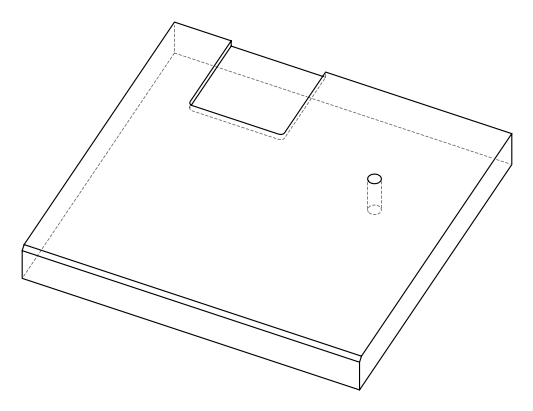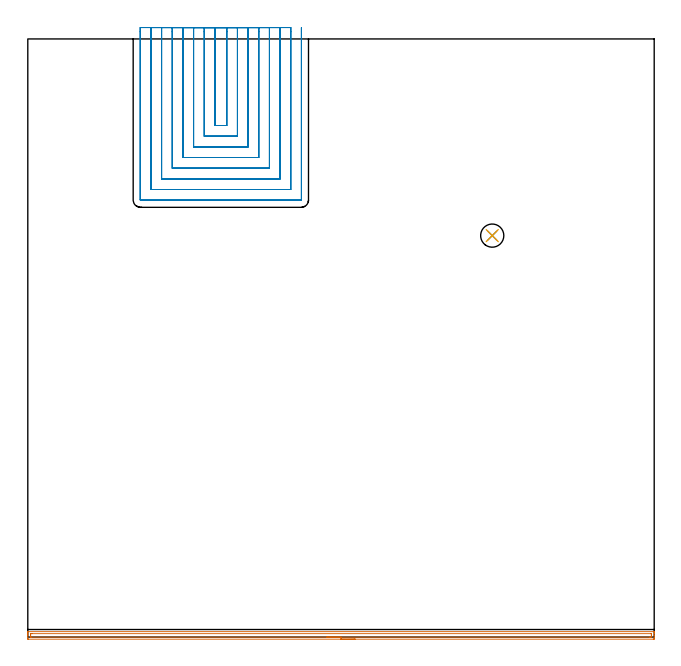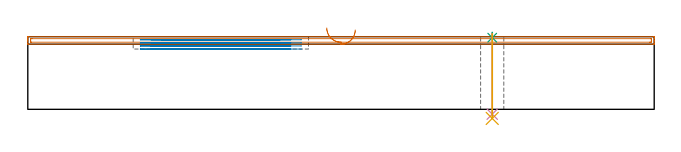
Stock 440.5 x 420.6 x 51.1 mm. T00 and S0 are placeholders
(PLAN: 5 operations, 4 tool changes, 31 min)
(1 AREA_MILL | FG_CHAMFER_SURFACE | UGT0205_001 | 7.24 min | 6187 mm3)
(2 MILL_SLOT | SLOT_PARTIAL_RECTANGULAR | UGT0201_101 | Follow Part, ap 2.5, ae 75% | 23.28 min | 126910 mm3)
(3 SPOT_DRILL | STEP1HOLE | NXT0321_9005460120000 | 0.03 min | 3 mm3)
(4 DRILL_THROUGH_HOLE_INTO_CENTER | STEP1HOLE | NXT0301_076 | 0.23 min | 4399 mm3)
(5 DRILL_TO_ENLARGE_THROUGH_HOLE | STEP1HOLE | UGT0301_287 | 0.24 min | 6237 mm3)
(TOOL UGT0205_001 | Chamfer Mill 20 x 3 x 45 deg. | D20 FL50 Z2)
(TOOL UGT0201_101 | End Mill 10 mm | D10 FL12 Z2)
(TOOL NXT0321_9005460120000 | NC Spot Drill, 142deg, 12mm, Carbide, Uncoated | D12 PA142 FL30 Z2)
(TOOL NXT0301_076 | Carbide Drill 10.5mm [860.1-1050-032A1-MM 2214] | D10.5 PA140 FL55 Z2)
(TOOL UGT0301_287 | Twist Drill 16.3 mm | D16.3 PA118 FL125 Z2)
(OP 1 AREA_MILL)
G17 G21 G94 G90
T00 M6
G54
G17 G0 G90 X230.25 Y-1.5 S1061 M3
G43 Z61.1 H0
Z55.8
G94 G1 X230.212 Z54.929 F250.
X230.098 Z54.064
X229.909 Z53.212
X229.647 Z52.38
X229.313 Z51.574
X228.91 Z50.8
X228.441 Z50.064
X227.91 Z49.372
X227.321 Z48.729
X226.678 Z48.14
X225.986 Z47.609
X225.25 Z47.14
X224.476 Z46.737
X223.67 Z46.403
X222.838 Z46.141
X221.986 Z45.952
X221.122 Z45.838
X220.25 Z45.8
X0.611
X0.163 Y-1.495 Z45.802
X0.01 Y-1.491 Z45.805
X0. Y-1.053 Z46.243
Y0.709 Z48.004
Y1.266 Z48.563
Y1.591 Z48.887
Y2.147 Z49.443
Y2.472 Z49.767
Y3.121 Z50.42
Y3.471 Z50.77
X0.004 Y3.798 Z51.088
X0.007 Y3.799 Z51.089
X0.164 Y3.8 Z51.1
X440.335
X440.493 Y3.799 Z51.089
X440.496 Y3.798 Z51.088
X440.5 Y3.47 Z50.77
Y3.121 Z50.42
Y2.472 Z49.767
Y1.266 Z48.563
Y0.709 Z48.004
Y-0.775 Z46.521
X440.497 Y-1.053 Z46.243
X440.49 Y-1.491 Z45.805
X440.337 Y-1.495 Z45.802
X439.889 Y-1.5 Z45.8
X220.25
Y-0.086 Z47.214
X2.397 Y-0.085 Z47.215
X2.308 Y-0.084 Z47.216
X2.032 Y-0.079 Z47.221
X2.01 Y0.011 Z47.311
X2.003 Y0.217 Z47.517
X2.001 Y0.709 Z48.009
X2. Y1.101 Z48.401
X2.001 Y1.591 Z48.891
X2.002 Y1.98 Z49.28
X2.01 Y2.366 Z49.666
X2.397 Y2.382 Z49.682
X2.485 Y2.384 Z49.684
X3.289 Y2.386 Z49.686
X438.103 Y2.385 Z49.685
X438.192 Y2.384 Z49.684
X438.468 Y2.379 Z49.679
X438.49 Y2.289 Z49.589
X438.497 Y2.083 Z49.383
X438.499 Y1.591 Z48.891
X438.5 Y1.199 Z48.499
X438.499 Y0.709 Z48.009
X438.498 Y0.32 Z47.62
X438.49 Y-0.067 Z47.233
X438.103 Y-0.082 Z47.218
X438.015 Y-0.084 Z47.216
X437.211 Y-0.086 Z47.214
X220.25
X219.378 Z47.252
X218.513 Z47.366
X217.662 Z47.555
X216.83 Z47.817
X216.024 Z48.151
X215.25 Z48.554
X214.514 Z49.023
X213.822 Z49.554
X213.179 Z50.143
X212.59 Z50.786
X212.058 Z51.479
X211.59 Z52.214
X211.187 Z52.988
X210.853 Z53.794
X210.591 Z54.626
X210.402 Z55.478
X210.288 Z56.343
X210.25 Z57.214
G0 Z61.1
M5
M2
(OP 2 MILL_SLOT)
G17 G21 G94 G90
T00 M6
G54
G17 G0 G90 X131.6 Y428.6 S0 M3
G43 Z61.1 H0
Z48.925
G94 G1 Y425.6 F250.
Y359.7 F500.
X139.9
Y425.6
Y428.6 F250.
X124.1
Y425.6
Y352.2 F500.
X147.4
Y425.6
Y428.6 F250.
X116.6
Y425.6
Y344.7 F500.
X154.9
Y425.6
Y428.6 F250.
X109.1
Y425.6
Y337.2 F500.
X162.4
Y425.6
Y428.6 F250.
X101.6
Y425.6
Y329.7 F500.
X169.9
Y425.6
Y428.6 F250.
X94.1
Y425.6
Y322.2 F500.
X177.4
Y425.6
Y428.6 F250.
X86.6
Y425.6
Y314.7 F500.
X184.9
Y425.6
Y428.6 F250.
X79.1
Y425.6
Y307.4 F500.
G3 X79.3 Y307.2 R0.2
G1 X192.2
G3 X192.4 Y307.4 R0.2
G1 Y425.6
Y428.6 F250.
G0 X131.6 Z46.75
G1 Y425.6
Y359.7 F500.
X139.9
Y425.6
Y428.6 F250.
X124.1
Y425.6
Y352.2 F500.
X147.4
Y425.6
Y428.6 F250.
X116.6
Y425.6
Y344.7 F500.
X154.9
Y425.6
Y428.6 F250.
X109.1
Y425.6
Y337.2 F500.
X162.4
Y425.6
Y428.6 F250.
X101.6
Y425.6
Y329.7 F500.
X169.9
Y425.6
Y428.6 F250.
X94.1
Y425.6
Y322.2 F500.
X177.4
Y425.6
Y428.6 F250.
X86.6
Y425.6
Y314.7 F500.
X184.9
Y425.6
Y428.6 F250.
X79.1
Y425.6
Y307.4 F500.
G3 X79.3 Y307.2 R0.2
G1 X192.2
G3 X192.4 Y307.4 R0.2
G1 Y425.6
Y428.6 F250.
G0 X131.6 Z44.575
G1 Y425.6
Y359.7 F500.
X139.9
Y425.6
Y428.6 F250.
X124.1
Y425.6
Y352.2 F500.
X147.4
Y425.6
Y428.6 F250.
X116.6
Y425.6
Y344.7 F500.
X154.9
Y425.6
Y428.6 F250.
X109.1
Y425.6
Y337.2 F500.
X162.4
Y425.6
Y428.6 F250.
X101.6
Y425.6
Y329.7 F500.
X169.9
Y425.6
Y428.6 F250.
X94.1
Y425.6
Y322.2 F500.
X177.4
Y425.6
Y428.6 F250.
X86.6
Y425.6
Y314.7 F500.
X184.9
Y425.6
Y428.6 F250.
X79.1
Y425.6
Y307.4 F500.
G3 X79.3 Y307.2 R0.2
G1 X192.2
G3 X192.4 Y307.4 R0.2
G1 Y425.6
Y428.6 F250.
G0 X131.6 Z42.4
G1 Y425.6
Y359.7 F500.
X139.9
Y425.6
Y428.6 F250.
X124.1
Y425.6
Y352.2 F500.
X147.4
Y425.6
Y428.6 F250.
X116.6
Y425.6
Y344.7 F500.
X154.9
Y425.6
Y428.6 F250.
X109.1
Y425.6
Y337.2 F500.
X162.4
Y425.6
Y428.6 F250.
X101.6
Y425.6
Y329.7 F500.
X169.9
Y425.6
Y428.6 F250.
X94.1
Y425.6
Y322.2 F500.
X177.4
Y425.6
Y428.6 F250.
X86.6
Y425.6
Y314.7 F500.
X184.9
Y425.6
Y428.6 F250.
X79.1
Y425.6
Y307.4 F500.
G3 X79.3 Y307.2 R0.2
G1 X192.2
G3 X192.4 Y307.4 R0.2
G1 Y425.6
Y428.6 F250.
G0 Z61.1
M5
M2
(OP 3 SPOT_DRILL)
G17 G21 G94 G90
T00 M6
G54
G17 G0 G90 X326.6 Y282.3 S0 M3
G43 Z61.1 H0
G94 G81 G98 Z50.398 F250. R54.1
G80
M5
M2
(OP 4 DRILL_THROUGH_HOLE_INTO_CENTER)
G17 G21 G94 G90
T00 M6
G54
G17 G0 G90 X326.6 Y282.3 S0 M3
G43 Z61.1 H1
G94 G73 G98 Z-3.411 F250. Q9.085 R53.1
G80
M5
M2
(OP 5 DRILL_TO_ENLARGE_THROUGH_HOLE)
G17 G21 G94 G90
T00 M6
G54
G17 G0 G90 X326.6 Y282.3 S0 M3
G43 Z61.1 H0
G94 G73 G98 Z-6.397 F250. Q14.374 R53.1
G80
M5
M2
